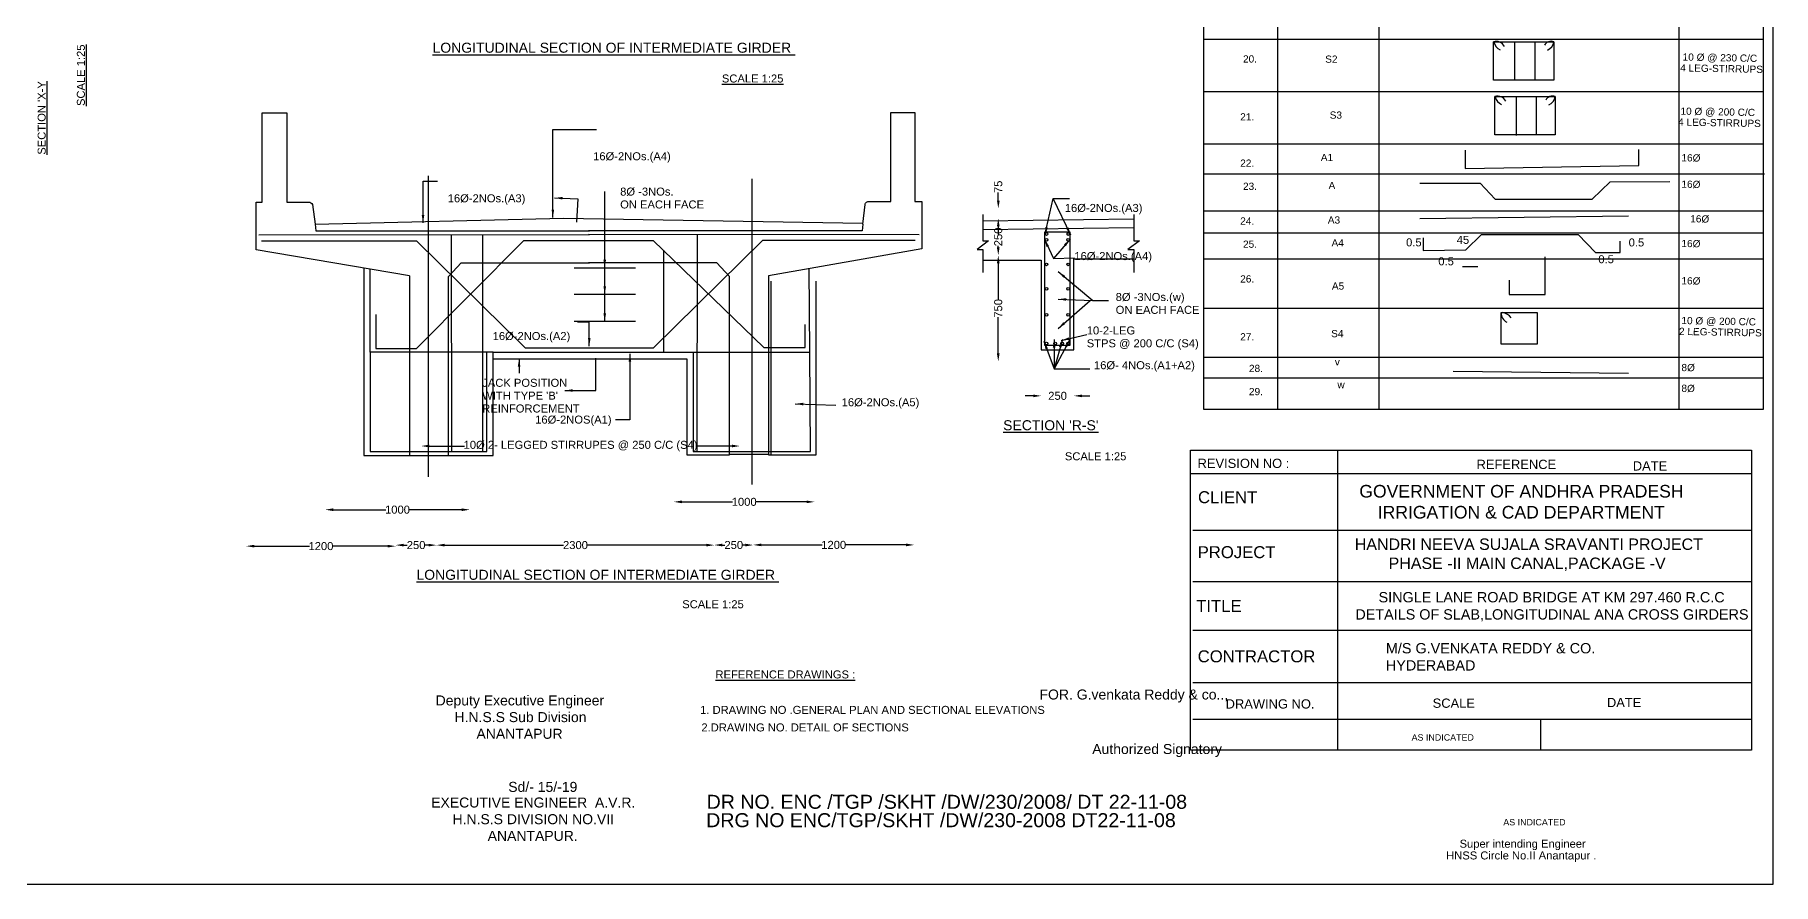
# Model space of a CAD drawing. Header units: millimetres. Extents: x 5124 to 2365279, y 2311 to 44335197.
# Drawn here: x 2357681 to 2365279, y 44327076 to 44330788 of the extents above; entities that cross this region are included whole.
import ezdxf

# ---------------------------------------------------------------- set-up
doc = ezdxf.new("R2010")
doc.units = ezdxf.units.MM
doc.header["$MEASUREMENT"] = 0
for name, color, linetype in [('DIMENSIONS', 7, 'Continuous'), ('DRAWING', 2, 'Continuous'), ('TEXT', 7, 'Continuous')]:
    doc.layers.add(name, color=color, linetype=linetype)
doc.styles.get("Standard").update_dxf_attribs({"font": 'arial.ttf', "height": 35})
doc.dimstyles.get("Standard").update_dxf_attribs({"dimtxt": 35, "dimasz": 35, "dimexe": 0.18, "dimexo": 0.0625, "dimgap": 0.09, "dimtad": 0, "dimdec": 0, "dimzin": 0, "dimdsep": 46, "dimtxsty": 'Standard', "dimcen": 0.09, "dimse1": 1, "dimse2": 1, "dimadec": 0, "dimazin": 0, "dimtfac": 1, "dimtdec": 0, "dimtofl": 0, "dimtmove": 0, "dimatfit": 3, "dimfxl": 1, "dimtolj": 1, "dimtzin": 0, "dimarcsym": 0})

# ---------------------------------------------------------------- blocks, each defined once
blk = doc.blocks.new('*D82')
at = {"layer": 'Defpoints', "color": 0, "transparency": 16777216}
for p in [(2361872.4, 44330028.2), (2361872.4, 44329985.1), (2361892.5, 44329985.1)]:
    blk.add_point(p, dxfattribs=at)
at = {"layer": 'TEXT', "color": 0, "lineweight": -2, "transparency": 16777216}
for p, q in [((2361892.5, 44330063.2), (2361892.5, 44330098.2)), ((2361892.5, 44329950.1), (2361892.5, 44329915.1))]:
    blk.add_line(p, q, dxfattribs=at)
at = {"layer": 'TEXT', "color": 0, "transparency": 16777216}
for points in [[(2361886.7, 44330063.2), (2361898.4, 44330063.2), (2361892.5, 44330028.2)], [(2361886.7, 44329950.1), (2361898.4, 44329950.1), (2361892.5, 44329985.1)]]:
    blk.add_solid(points, dxfattribs=at)
at = {"layer": 'TEXT', "color": 0, "transparency": 16777216, "insert": (2361892.5, 44330123.4), "char_height": 35, "attachment_point": 5, "rotation": 90}
blk.add_mtext('\\A1;75', dxfattribs=at)
blk = doc.blocks.new('*D83')
at = {"layer": 'Defpoints', "color": 0, "transparency": 16777216}
for p in [(2361892.5, 44329985.1), (2361886.1, 44329824.1), (2361892.3, 44329824.1)]:
    blk.add_point(p, dxfattribs=at)
at = {"layer": 'TEXT', "color": 0, "lineweight": -2, "transparency": 16777216}
for p, q in [((2361892.3, 44329950.1), (2361892.3, 44329943.6)), ((2361892.3, 44329859.1), (2361892.3, 44329865.6))]:
    blk.add_line(p, q, dxfattribs=at)
at = {"layer": 'TEXT', "color": 0, "transparency": 16777216}
for points in [[(2361886.4, 44329950.1), (2361898.1, 44329950.1), (2361892.3, 44329985.1)], [(2361886.4, 44329859.1), (2361898.1, 44329859.1), (2361892.3, 44329824.1)]]:
    blk.add_solid(points, dxfattribs=at)
at = {"layer": 'TEXT', "color": 0, "transparency": 16777216, "insert": (2361892.3, 44329904.6), "char_height": 35, "attachment_point": 5, "rotation": 90}
blk.add_mtext('\\A1;250', dxfattribs=at)
blk = doc.blocks.new('*D84')
at = {"layer": 'Defpoints', "color": 0, "transparency": 16777216}
for p in [(2361892.3, 44329824.1), (2361892.3, 44329360.4), (2361892.3, 44329360.4)]:
    blk.add_point(p, dxfattribs=at)
at = {"layer": 'TEXT', "color": 0, "lineweight": -2, "transparency": 16777216}
for p, q in [((2361892.3, 44329789.1), (2361892.3, 44329630.8)), ((2361892.3, 44329395.4), (2361892.3, 44329553.7))]:
    blk.add_line(p, q, dxfattribs=at)
at = {"layer": 'TEXT', "color": 0, "transparency": 16777216}
for points in [[(2361886.4, 44329789.1), (2361898.1, 44329789.1), (2361892.3, 44329824.1)], [(2361886.4, 44329395.4), (2361898.1, 44329395.4), (2361892.3, 44329360.4)]]:
    blk.add_solid(points, dxfattribs=at)
at = {"layer": 'TEXT', "color": 0, "transparency": 16777216, "insert": (2361892.3, 44329592.3), "char_height": 35, "attachment_point": 5, "rotation": 90}
blk.add_mtext('\\A1;750', dxfattribs=at)
blk = doc.blocks.new('*D85')
at = {"layer": 'Defpoints', "color": 0, "transparency": 16777216}
for p in [(2359370.2, 44328990.8), (2360763.4, 44328990.8), (2360763.4, 44328990.8)]:
    blk.add_point(p, dxfattribs=at)
at = {"layer": 'TEXT', "color": 0, "lineweight": -2, "transparency": 16777216}
for p, q in [((2359405.2, 44328990.8), (2359559.1, 44328990.8)), ((2360728.4, 44328990.8), (2360574.6, 44328990.8))]:
    blk.add_line(p, q, dxfattribs=at)
at = {"layer": 'TEXT', "color": 0, "transparency": 16777216}
for points in [[(2359405.2, 44328996.7), (2359405.2, 44328985), (2359370.2, 44328990.8)], [(2360728.4, 44328996.7), (2360728.4, 44328985), (2360763.4, 44328990.8)]]:
    blk.add_solid(points, dxfattribs=at)
at = {"layer": 'TEXT', "color": 0, "transparency": 16777216, "insert": (2360066.8, 44328990.8), "char_height": 35, "attachment_point": 5}
blk.add_mtext('\\A1;10Ø 2- LEGGED STIRRUPES @ 250 C/C (S4)', dxfattribs=at)
blk = doc.blocks.new('*D86')
at = {"layer": 'Defpoints', "color": 0, "transparency": 16777216}
for p in [(2358951.1, 44328690.8), (2359582.3, 44328712.6), (2359582.3, 44328690.8)]:
    blk.add_point(p, dxfattribs=at)
at = {"layer": 'TEXT', "color": 0, "lineweight": -2, "transparency": 16777216}
for p, q in [((2358986.1, 44328712.6), (2359216.1, 44328712.6)), ((2359547.3, 44328712.6), (2359317.4, 44328712.6))]:
    blk.add_line(p, q, dxfattribs=at)
at = {"layer": 'TEXT', "color": 0, "transparency": 16777216}
for points in [[(2358986.1, 44328718.4), (2358986.1, 44328706.8), (2358951.1, 44328712.6)], [(2359547.3, 44328718.4), (2359547.3, 44328706.8), (2359582.3, 44328712.6)]]:
    blk.add_solid(points, dxfattribs=at)
at = {"layer": 'TEXT', "color": 0, "transparency": 16777216, "insert": (2359266.7, 44328712.6), "char_height": 35, "attachment_point": 5}
blk.add_mtext('\\A1;1000', dxfattribs=at)
blk = doc.blocks.new('*D87')
at = {"layer": 'Defpoints', "color": 0, "transparency": 16777216}
for p in [(2360474.5, 44328737.7), (2361089.3, 44328746.8), (2361089.3, 44328737.7)]:
    blk.add_point(p, dxfattribs=at)
at = {"layer": 'TEXT', "color": 0, "lineweight": -2, "transparency": 16777216}
for p, q in [((2360509.5, 44328746.8), (2360731.3, 44328746.8)), ((2361054.3, 44328746.8), (2360832.6, 44328746.8))]:
    blk.add_line(p, q, dxfattribs=at)
at = {"layer": 'TEXT', "color": 0, "transparency": 16777216}
for points in [[(2360509.5, 44328752.6), (2360509.5, 44328741), (2360474.5, 44328746.8)], [(2361054.3, 44328752.6), (2361054.3, 44328741), (2361089.3, 44328746.8)]]:
    blk.add_solid(points, dxfattribs=at)
at = {"layer": 'TEXT', "color": 0, "transparency": 16777216, "insert": (2360781.9, 44328746.8), "char_height": 35, "attachment_point": 5}
blk.add_mtext('\\A1;1000', dxfattribs=at)
blk = doc.blocks.new('*D88')
at = {"layer": 'Defpoints', "color": 0, "transparency": 16777216}
for p in [(2358605.6, 44328537.2), (2359258.9, 44328553.3), (2359258.9, 44328543.5)]:
    blk.add_point(p, dxfattribs=at)
at = {"layer": 'TEXT', "color": 0, "lineweight": -2, "transparency": 16777216}
for p, q in [((2358640.6, 44328553.3), (2358881.6, 44328553.3)), ((2359223.9, 44328553.3), (2358982.9, 44328553.3))]:
    blk.add_line(p, q, dxfattribs=at)
at = {"layer": 'TEXT', "color": 0, "transparency": 16777216}
for points in [[(2358640.6, 44328559.1), (2358640.6, 44328547.4), (2358605.6, 44328553.3)], [(2359223.9, 44328559.1), (2359223.9, 44328547.4), (2359258.9, 44328553.3)]]:
    blk.add_solid(points, dxfattribs=at)
at = {"layer": 'TEXT', "color": 0, "transparency": 16777216, "insert": (2358932.2, 44328553.3), "char_height": 35, "attachment_point": 5}
blk.add_mtext('\\A1;1200', dxfattribs=at)
blk = doc.blocks.new('*D89')
at = {"layer": 'Defpoints', "color": 0, "transparency": 16777216}
for p in [(2359258.9, 44328553.3), (2359437.3, 44328557.8), (2359437.3, 44328557.8)]:
    blk.add_point(p, dxfattribs=at)
at = {"layer": 'TEXT', "color": 0, "lineweight": -2, "transparency": 16777216}
for p, q in [((2359293.9, 44328557.8), (2359309.1, 44328557.8)), ((2359402.3, 44328557.8), (2359387.1, 44328557.8))]:
    blk.add_line(p, q, dxfattribs=at)
at = {"layer": 'TEXT', "color": 0, "transparency": 16777216}
for points in [[(2359293.9, 44328563.6), (2359293.9, 44328552), (2359258.9, 44328557.8)], [(2359402.3, 44328563.6), (2359402.3, 44328552), (2359437.3, 44328557.8)]]:
    blk.add_solid(points, dxfattribs=at)
at = {"layer": 'TEXT', "color": 0, "transparency": 16777216, "insert": (2359348.1, 44328557.8), "char_height": 35, "attachment_point": 5}
blk.add_mtext('\\A1;250', dxfattribs=at)
blk = doc.blocks.new('*D90')
at = {"layer": 'Defpoints', "color": 0, "transparency": 16777216}
for p in [(2359437.3, 44328557.8), (2360651.7, 44328557.8), (2360651.7, 44328547.1)]:
    blk.add_point(p, dxfattribs=at)
at = {"layer": 'TEXT', "color": 0, "lineweight": -2, "transparency": 16777216}
for p, q in [((2359472.3, 44328557.8), (2359991.9, 44328557.8)), ((2360616.7, 44328557.8), (2360097.1, 44328557.8))]:
    blk.add_line(p, q, dxfattribs=at)
at = {"layer": 'TEXT', "color": 0, "transparency": 16777216}
for points in [[(2359472.3, 44328563.6), (2359472.3, 44328552), (2359437.3, 44328557.8)], [(2360616.7, 44328563.6), (2360616.7, 44328552), (2360651.7, 44328557.8)]]:
    blk.add_solid(points, dxfattribs=at)
at = {"layer": 'TEXT', "color": 0, "transparency": 16777216, "insert": (2360044.5, 44328557.8), "char_height": 35, "attachment_point": 5}
blk.add_mtext('\\A1;2300', dxfattribs=at)
blk = doc.blocks.new('*D91')
at = {"layer": 'Defpoints', "color": 0, "transparency": 16777216}
for p in [(2360651.1, 44328558.2), (2360821.7, 44328558.2), (2360821.7, 44328558.2)]:
    blk.add_point(p, dxfattribs=at)
at = {"layer": 'TEXT', "color": 0, "lineweight": -2, "transparency": 16777216}
for p, q in [((2360686.1, 44328558.2), (2360697.4, 44328558.2)), ((2360786.7, 44328558.2), (2360775.4, 44328558.2))]:
    blk.add_line(p, q, dxfattribs=at)
at = {"layer": 'TEXT', "color": 0, "transparency": 16777216}
for points in [[(2360686.1, 44328564), (2360686.1, 44328552.3), (2360651.1, 44328558.2)], [(2360786.7, 44328564), (2360786.7, 44328552.3), (2360821.7, 44328558.2)]]:
    blk.add_solid(points, dxfattribs=at)
at = {"layer": 'TEXT', "color": 0, "transparency": 16777216, "insert": (2360736.4, 44328558.2), "char_height": 35, "attachment_point": 5}
blk.add_mtext('\\A1;250', dxfattribs=at)
blk = doc.blocks.new('*D117')
at = {"layer": 'Defpoints', "color": 0, "transparency": 16777216}
for p in [(2360821.7, 44328558.2), (2361524.6, 44328560.7), (2361524.6, 44328558.7)]:
    blk.add_point(p, dxfattribs=at)
at = {"layer": 'TEXT', "color": 0, "lineweight": -2, "transparency": 16777216}
for p, q in [((2360856.7, 44328558.7), (2361122.5, 44328558.7)), ((2361489.6, 44328558.7), (2361223.8, 44328558.7))]:
    blk.add_line(p, q, dxfattribs=at)
at = {"layer": 'TEXT', "color": 0, "transparency": 16777216}
for points in [[(2360856.7, 44328564.6), (2360856.7, 44328552.9), (2360821.7, 44328558.7)], [(2361489.6, 44328564.6), (2361489.6, 44328552.9), (2361524.6, 44328558.7)]]:
    blk.add_solid(points, dxfattribs=at)
at = {"layer": 'TEXT', "color": 0, "transparency": 16777216, "insert": (2361173.2, 44328558.7), "char_height": 35, "attachment_point": 5}
blk.add_mtext('\\A1;1200', dxfattribs=at)
blk = doc.blocks.new('*D120')
at = {"layer": 'Defpoints', "color": 0, "transparency": 16777216}
for p in [(2362080.1, 44329411.4), (2362223.1, 44329411.4), (2362223.1, 44329210)]:
    blk.add_point(p, dxfattribs=at)
at = {"layer": 'TEXT', "color": 0, "lineweight": -2, "transparency": 16777216}
for p, q in [((2362045.1, 44329210), (2362010.1, 44329210)), ((2362258.1, 44329210), (2362293.1, 44329210))]:
    blk.add_line(p, q, dxfattribs=at)
at = {"layer": 'TEXT', "color": 0, "transparency": 16777216}
for points in [[(2362045.1, 44329215.8), (2362045.1, 44329204.1), (2362080.1, 44329210)], [(2362258.1, 44329215.8), (2362258.1, 44329204.1), (2362223.1, 44329210)]]:
    blk.add_solid(points, dxfattribs=at)
at = {"layer": 'TEXT', "color": 0, "transparency": 16777216, "insert": (2362151.6, 44329210), "char_height": 35, "attachment_point": 5}
blk.add_mtext('\\A1;250', dxfattribs=at)

msp = doc.modelspace()

# ---------------------------------------------------------------- linework, layer by layer
at = {"layer": 'DIMENSIONS', "color": 0}
for points in [[(2362742.1, 44328623.2), (2365184.7, 44328623.2)], [(2362742.1, 44328399), (2365184.7, 44328399)], [(2362742.1, 44328186.1), (2365184.7, 44328186.1)], [(2362742.1, 44327958), (2365184.7, 44327958)], [(2362742.2, 44327796.8), (2365184.8, 44327796.8)], [(2364264.1, 44327661.8), (2364264.1, 44327797.6)]]:
    msp.add_lwpolyline(points, dxfattribs=at)
at = {"layer": 'DRAWING', "color": 0}
for points in [[(2359319.7, 44329735.2), (2358649.2, 44329848.4), (2358649.2, 44330056.6), (2358675.6, 44330056.6), (2358675.6, 44330446.8), (2358782.4, 44330446.8), (2358782.4, 44330056.6), (2358878.7, 44330056.6, -0.30042), (2358895.4, 44330045.5), (2358906.8, 44329959.6)], [(2361300.3, 44329959.6), (2361310.1, 44330045.8, -0.434027), (2361327.7, 44330058.9), (2361422.4, 44330058.9), (2361422.4, 44330448.2), (2361527.1, 44330448.2), (2361527.1, 44330058.9), (2361557.9, 44330058.9), (2361557.9, 44329852), (2360887.5, 44329735.2)]]:
    msp.add_lwpolyline(points, format="xyb", dxfattribs=at)
for points in [[(2359401.7, 44328856.3), (2359401.7, 44330171.1)], [(2360816.3, 44328823.1), (2360816.3, 44330158.6)], [(2358906.8, 44329959.6), (2359992.7, 44329987), (2361300.8, 44329964.1)], [(2361825, 44330002), (2361825, 44329888.1), (2361850.2, 44329888.1), (2361799.8, 44329849.3), (2361825, 44329849.3), (2361825, 44329749.6)], [(2361825, 44329975.2), (2362484.2, 44329983)], [(2362484.2, 44330002), (2362484.2, 44329888.1), (2362509.4, 44329888.1), (2362459, 44329849.3), (2362484.2, 44329849.3), (2362484.2, 44329749.6)], [(2358660.7, 44329913.5), (2360105.3, 44329915.7)], [(2358906.8, 44329959.6), (2358910, 44329931.2), (2360105.3, 44329931.2)], [(2359504.4, 44328967.4), (2359502.9, 44329914.8)], [(2359637.8, 44329915), (2359637.8, 44328967.4)], [(2361300.3, 44329959.6), (2361297.1, 44329931.2), (2360101.9, 44329931.2)], [(2361546.4, 44329913.5), (2360101.9, 44329915.7)], [(2360575.9, 44328967), (2360577.3, 44329914.9)], [(2361825, 44329936.4), (2362484.2, 44329945)], [(2362094.7, 44329925.3), (2362094.7, 44329431.3), (2362205.9, 44329431.3), (2362205.9, 44329925.6), (2362094.7, 44329925.6)], [(2358672.6, 44329887.5), (2359350.5, 44329888), (2359824.1, 44329419.3), (2360385, 44329419.3), (2360863.1, 44329890.1), (2361529, 44329890.1)], [(2359171.6, 44329566.2), (2359171.6, 44329417.5), (2359349.5, 44329417.5), (2359818.9, 44329889.1), (2360384.5, 44329889.1), (2360867.6, 44329421.4), (2361048.2, 44329421.4)], [(2360428.9, 44329846.1), (2360428.9, 44329400.3)], [(2359119.3, 44329769), (2359119.3, 44328949.2), (2359685.4, 44328949.2), (2359685.4, 44329400.3), (2359147.5, 44329400.3), (2359146.7, 44329764.4)], [(2359319.7, 44329735.2), (2359319.7, 44328949.2), (2359489, 44328949.2), (2359489, 44329732), (2359544.5, 44329791.4), (2360105.3, 44329791.4)], [(2359685.4, 44329400.3), (2361068.7, 44329400.3), (2361065.3, 44329766.2)], [(2360038.5, 44329769.8), (2360306.4, 44329769.8)], [(2360887.5, 44329735.2), (2360887.5, 44328953.5), (2360718.1, 44328953.2), (2360718.1, 44329732), (2360662.6, 44329791.4), (2360101.9, 44329791.4)], [(2361825, 44329802.9), (2362080.1, 44329802.9), (2362080.1, 44329411.4), (2362223.1, 44329411.4), (2362223.1, 44329808.5), (2362484.2, 44329808.5)], [(2360887.5, 44328952.9), (2361096, 44328952.9), (2361096, 44329711)], [(2360899.1, 44328952.9), (2360899.1, 44329711)], [(2360038.5, 44329653.9), (2360306.4, 44329653.9)], [(2360038.5, 44329536), (2360306.4, 44329536)], [(2361048.2, 44329421.4), (2361048.2, 44329421.4), (2361048.2, 44329521.5)], [(2359147.5, 44329400.3), (2359147.5, 44328967.4), (2359657.9, 44328967.4), (2359657.9, 44329400.3)], [(2359685.4, 44329371.5), (2360530.6, 44329371.5), (2360530.6, 44328952.9), (2360718.1, 44328952.9)], [(2360558.4, 44329400.3), (2360558.4, 44328967), (2361071.2, 44328967), (2361068.7, 44329400.3)]]:
    msp.add_lwpolyline(points, dxfattribs=at)
for centre in [(2362103.3, 44329917.3), (2362198.1, 44329917.3), (2362103.3, 44329891.6), (2362198.1, 44329891.6), (2362103.3, 44329784.7), (2362198.1, 44329784.7), (2362103.3, 44329677.8), (2362198.1, 44329677.8), (2362103.3, 44329564.3), (2362198.1, 44329564.3), (2362103.3, 44329439.3), (2362140.8, 44329439.3), (2362171.1, 44329439.3), (2362198.1, 44329439.3)]:
    msp.add_circle(centre, 5.85, dxfattribs=at)
at = {"layer": 'TEXT', "color": 0}
for points in [[(2365279.2, 44335197.2), (2353111.6, 44335197.2), (2353111.6, 44327076.1), (2365279.2, 44327076.1)], [(2362789.3, 44329152.3), (2365237.2, 44329152.3), (2365237.2, 44333478.3), (2362789.3, 44333478.3)], [(2364320.2, 44330589.3), (2364056.8, 44330589.3), (2364056.8, 44330757.2), (2364320.2, 44330757.2)], [(2364326.4, 44330349.9), (2364063, 44330349.9), (2364063, 44330517.7), (2364326.4, 44330517.7)], [(2364090.2, 44329574), (2364248, 44329574), (2364248, 44329435.7), (2364090.2, 44329435.7)]]:
    msp.add_lwpolyline(points, close=True, dxfattribs=at)
for points in [[(2363113.1, 44333478.3), (2363113.1, 44329152.3)], [(2363556.1, 44333478.3), (2363556.1, 44329152.3)], [(2364867.1, 44333478.3), (2364867.1, 44329152.3)], [(2362789.3, 44330768.6), (2365237.2, 44330768.6)], [(2364150.6, 44330587.7), (2364150.6, 44330756.4)], [(2364238.9, 44330588.5), (2364238.9, 44330758.7)], [(2362789.3, 44330539.3), (2365237.2, 44330539.3)], [(2364156.7, 44330348.3), (2364156.7, 44330517)], [(2364245.1, 44330349.1), (2364245.1, 44330519.3)], [(2362789.3, 44330310.7), (2365237.2, 44330310.7)], [(2363932.7, 44330284.3), (2363932.7, 44330203.1), (2364692.5, 44330216.1), (2364692.5, 44330286.8)], [(2362793.6, 44330179.7), (2365241.4, 44330179.7)], [(2363734.9, 44330138.9), (2363998.7, 44330138.9), (2364063.5, 44330069.9), (2364487.7, 44330069.9), (2364567.2, 44330145.2), (2364827.5, 44330147.3)], [(2362789.3, 44330018.7), (2365237.2, 44330018.7)], [(2363734, 44329984.4), (2364647.3, 44329997.1)], [(2362789.3, 44329923), (2365237.2, 44329923)], [(2363748.9, 44329901.1), (2363749.6, 44329845.7), (2363936.1, 44329847.8), (2364004.3, 44329914.4), (2364427, 44329914.4), (2364502.2, 44329836.2), (2364610.4, 44329836.2), (2364610.4, 44329886.4)], [(2362789.3, 44329808.2), (2365237.2, 44329808.2)], [(2363987.9, 44329773.6), (2363920.9, 44329773.6)], [(2364124.5, 44329715.5), (2364124.5, 44329653.6), (2364282.4, 44329653.6), (2364282.4, 44329817.6)], [(2362789.3, 44329593.7), (2365237.2, 44329593.7)], [(2362789.3, 44329378.4), (2365237.2, 44329378.4)], [(2363879.8, 44329318.1), (2364647.2, 44329308.7)], [(2362789.3, 44329289.3), (2365237.2, 44329289.3)], [(2362789.3, 44329152.3), (2365237.2, 44329152.3)]]:
    msp.add_lwpolyline(points, dxfattribs=at)
at = {"layer": 'TEXT'}
msp.add_lwpolyline([(2362733.1, 44328972.4), (2365184.7, 44328972.4), (2365184.7, 44327661.8), (2362733.1, 44327661.8)], close=True, dxfattribs=at)
for points in [[(2363374.3, 44328972.4), (2363374.3, 44327661.8)], [(2362733.1, 44328871.3), (2365184.7, 44328871.3)]]:
    msp.add_lwpolyline(points, dxfattribs=at)
at = {"layer": 'TEXT', "color": 0}
for centre, radius, start, end in [((2364068.6, 44330719.5), 39.4, 25.87947, 107.40298), ((2364109.7, 44330770.8), 54.3, 196.50111, 243.96104), ((2364308.1, 44330727.2), 32.3, 68.05189, 152.72096), ((2364272.3, 44330764.7), 48.5, 295.14381, 351.11118), ((2364074.8, 44330480.1), 39.4, 25.87947, 107.40298), ((2364115.9, 44330531.4), 54.3, 196.50111, 243.96104), ((2364314.3, 44330487.7), 32.3, 68.05189, 152.72096), ((2364278.4, 44330525.2), 48.5, 295.14381, 351.11118), ((2364132.2, 44329571), 42.1, 175.86661, 246.50135), ((2364087.5, 44329517.5), 57, 35.10586, 82.02246)]:
    msp.add_arc(centre, radius, start, end, dxfattribs=at)

# ---------------------------------------------------------------- texts
at = {"layer": 'DIMENSIONS', "color": 0}
for s, height, p in [('%%UREFERENCE DRAWINGS :', 34.968, (2360656.5, 44327975.3)), ('1. DRAWING NO .GENERAL PLAN AND SECTIONAL ELEVATIONS ', 34.968, (2360589.4, 44327820.3)), ('2.DRAWING NO. DETAIL OF SECTIONS ', 34.968, (2360594.8, 44327743.7)), ('AS INDICATED ', 27.837, (2363698.8, 44327703.5)), ('AS INDICATED ', 27.837, (2364099.5, 44327333.1))]:
    msp.add_text(s, height=height, dxfattribs=at).set_placement(p)
at = {"layer": 'TEXT', "color": 0}
for s, height, rotation, p in [('%%USCALE 1:25', 34.968, 90, (2357900.4, 44330476.4)), ('10 Ø @ 230 C/C ', 31.489, 358.92331, (2364883, 44330675.2)), ("%%USECTION 'X-Y", 34.968, 90, (2357729, 44330263.7)), ('4 LEG-STIRRUPS  ', 31.489, 358.92331, (2364872.4, 44330627.8)), ('10 Ø @ 200 C/C ', 31.489, 358.92331, (2364873.6, 44330438.6)), ('4 LEG-STIRRUPS  ', 31.489, 358.92331, (2364863.1, 44330391.2)), ('16Ø ', 31.49, 358.92331, (2364877.7, 44330235.1)), ('16Ø ', 31.49, 358.92331, (2364877.7, 44330119.7)), ('16Ø ', 31.49, 358.92331, (2364916.2, 44329968.5)), ('16Ø ', 31.49, 358.92331, (2364877.7, 44329860.5)), ('16Ø ', 31.49, 358.92331, (2364877.7, 44329697.6)), ('10 Ø @ 200 C/C ', 31.489, 358.92331, (2364877.7, 44329523.7)), ('2 LEG-STIRRUPS  ', 31.489, 358.92331, (2364867.1, 44329476.3)), ('8Ø ', 31.49, 358.92331, (2364877.7, 44329318.3)), ('8Ø ', 31.49, 358.92331, (2364877.7, 44329227.6))]:
    msp.add_text(s, height=height, rotation=rotation, dxfattribs=at).set_placement(p)
for s, height, p in [('%%ULONGITUDINAL SECTION OF INTERMEDIATE GIRDER ', 43.71, (2359420, 44330709.4)), (' 20.', 31.49, (2362949.7, 44330666.4)), ('S2', 31.49, (2363321.2, 44330665.6)), ('%%USCALE 1:25', 34.968, (2360684.5, 44330579.3)), ('21.', 31.49, (2362949.7, 44330413.5)), ('S3', 31.49, (2363340.8, 44330421.2)), ('16Ø-2NOs.(A4)', 34.968, (2360121.8, 44330239.5)), ('22.', 31.49, (2362949.7, 44330211.2)), ('A1', 31.49, (2363302, 44330235.9)), (' 23. ', 31.49, (2362949.7, 44330110)), ('A', 31.5, (2363335.9, 44330113.4)), ('16Ø-2NOs.(A3)', 34.968, (2359486.2, 44330055.8)), ('8Ø -3NOs.', 34.97, (2360239.9, 44330085.1)), ('ON EACH FACE ', 34.968, (2360239.9, 44330028.9)), ('16Ø-2NOs.(A3)', 34.968, (2362183.2, 44330013.7)), ('24.', 31.49, (2362949.7, 44329958.2)), ('A3', 31.49, (2363332.6, 44329962.7)), ('45', 35, (2363895.8, 44329874.2)), ('16Ø-2NOs.(A4)', 34.968, (2362224.9, 44329803.3)), (' 25. ', 31.49, (2362949.7, 44329857.1)), ('A4', 31.49, (2363348.8, 44329862.8)), ('0.5', 35, (2363674.6, 44329863.3)), ('0.5', 35, (2364647.4, 44329862.9)), ('0.5', 35, (2363815.5, 44329780.5)), ('0.5', 35, (2364514.8, 44329789.5)), ('26. ', 31.49, (2362949.7, 44329705.3)), ('A5', 31.49, (2363350.4, 44329674.2)), ('8Ø -3NOs.(w)', 34.968, (2362405.5, 44329624.6)), ('ON EACH FACE', 34.968, (2362405.5, 44329568.4)), ('16Ø-2NOs.(A2)', 34.968, (2359682.6, 44329453.9)), ('STPS @ 200 C/C (S4)', 34.968, (2362279.1, 44329422.2)), ('10-2-LEG', 34.97, (2362279.1, 44329478.4)), ('27.', 31.49, (2362949.7, 44329452.4)), ('S4', 31.49, (2363347.2, 44329466.4)), ('16Ø- 4NOs.(A1+A2)', 34.968, (2362310.6, 44329326.4)), ('28.', 31.49, (2362987.9, 44329314.2)), ('v', 31.5, (2363363.3, 44329342.9)), ("WITH TYPE 'B'", 34.968, (2359637.1, 44329193.5)), ('JACK POSITION ', 34.968, (2359637.1, 44329249.6)), ('29.', 31.49, (2362987.9, 44329213)), ('w', 31.5, (2363374.6, 44329243)), ('REINFORCEMENT ', 34.968, (2359637.1, 44329137.3)), ('16Ø-2NOs.(A5)', 34.968, (2361208, 44329164.6)), ('16Ø-2NOS(A1)', 34.968, (2359868.5, 44329088.8)), ("%%USECTION 'R-S'", 43.71, (2361913.6, 44329059.8)), ('SCALE 1:25', 34.97, (2362183.4, 44328928.5)), ('REVISION NO :', 40.376, (2362763.3, 44328895)), ('REFERENCE ', 40.38, (2363982.6, 44328890.4)), ('DATE ', 40.38, (2364665.4, 44328883.7)), ('CLIENT ', 52.18, (2362765.2, 44328741.1)), ('PROJECT ', 52.18, (2362763.8, 44328501)), ('%%ULONGITUDINAL SECTION OF INTERMEDIATE GIRDER ', 43.71, (2359349.5, 44328406.3)), ('SCALE 1:25', 34.97, (2360511.2, 44328282)), ('TITLE ', 52.18, (2362757.4, 44328266.1)), ('CONTRACTOR', 52.18, (2362763.9, 44328045.7)), ('FOR. G.venkata Reddy & co..,', 43.71, (2362072.5, 44327883.2)), ('DRAWING NO. ', 40.376, (2362885.9, 44327843.8)), ('SCALE ', 40.38, (2363790.7, 44327847)), ('DATE ', 40.38, (2364552.4, 44327849.9)), ('Authorized Signatory ', 43.71, (2362303.1, 44327645)), (' Sd/- 15/-19', 43.71, (2359733.8, 44327479.6)), ('DR NO. ENC /TGP /SKHT /DW/230/2008/ DT 22-11-08', 61.194, (2360617.9, 44327405.6)), ('DRG NO ENC/TGP/SKHT /DW/230-2008 DT22-11-08', 61.194, (2360616, 44327325.3)), ('Super intending Engineer ', 34.968, (2363908.5, 44327235.6)), ('HNSS Circle No.II Anantapur .', 34.968, (2363849.8, 44327184.3))]:
    msp.add_text(s, height=height, dxfattribs=at).set_placement(p)
at = {"layer": 'TEXT', "color": 0, "attachment_point": 1}
for s, insert, char_height, width in [('\\pi41.575;GOVERNMENT OF ANDHRA PRADESH  \\P\\pi121.92;IRRIGATION & CAD DEPARTMENT ', (2363428.6, 44328820.8), 55, 1490.189), ('\\pi6.0476; HANDRI NEEVA SUJALA SRAVANTI PROJECT \\P\\pi173.25;PHASE -II MAIN CANAL,PACKAGE -V', (2363425, 44328586.8), 50, 1551.59), ('\\pi134.41;SINGLE LANE ROAD BRIDGE AT KM 297.460 R.C.C \\P\\pi32.842;DETAILS OF SLAB,LONGITUDINAL ANA CROSS GIRDERS ', (2363420, 44328352.7), 45, 1776.237), ('M/S G.VENKATA REDDY & CO.  HYDERABAD ', (2363586.4, 44328129.8), 45, 1006.752), ('\\pi10.421;Deputy Executive Engineer  \\P\\pi92.862;H.N.S.S Sub Division  \\P\\pi188.85;ANANTAPUR ', (2359423, 44327901), 43.71, 753.536), ('\\pi8.4826;EXECUTIVE ENGINEER  A.V.R. \\P\\pi101.93;H.N.S.S DIVISION NO.VII \\P\\pi255.48;ANANTAPUR.', (2359405.4, 44327455), 43.71, 899.217)]:
    msp.add_mtext(s, dxfattribs=dict(at, insert=insert, char_height=char_height, width=width))

# ---------------------------------------------------------------- dimensions: what is measured, and where the dimension line sits
at = {"layer": 'TEXT', "color": 0}
dim = msp.add_linear_dim(base=(2361892.5, 44329985.1), p1=(2361872.4, 44330028.2), p2=(2361872.4, 44329985.1), angle=90, text='75', dimstyle='Standard', dxfattribs=at)
dim.commit()
dim.dimension.update_dxf_attribs({"geometry": '*D82', "text_midpoint": (2361892.5, 44330123.4), "dimtype": 160})
for base, p1, p2, text, picture, middle in [((2361892.3, 44329824.1), (2361892.5, 44329985.1), (2361886.1, 44329824.1), '250', '*D83', (2361892.3, 44329904.6)), ((2361892.3, 44329360.4), (2361892.3, 44329824.1), (2361892.3, 44329360.4), '750', '*D84', (2361892.3, 44329592.3))]:
    dim = msp.add_linear_dim(base=base, p1=p1, p2=p2, angle=90, text=text, dimstyle='Standard', dxfattribs=at)
    dim.commit()
    dim.dimension.update_dxf_attribs({"geometry": picture, "text_midpoint": middle})
at = {"layer": 'TEXT'}
dim = msp.add_linear_dim(base=(2362223.1, 44329210), p1=(2362080.1, 44329411.4), p2=(2362223.1, 44329411.4), text='250', dimstyle='Standard', dxfattribs=at)
dim.commit()
dim.dimension.update_dxf_attribs({"geometry": '*D120', "text_midpoint": (2362151.6, 44329210)})
at = {"layer": 'TEXT', "color": 0}
for base, p1, p2, text, picture, middle in [((2360763.4, 44328990.8), (2359370.2, 44328990.8), (2360763.4, 44328990.8), '10Ø 2- LEGGED STIRRUPES @ 250 C/C (S4)', '*D85', (2360066.8, 44328990.8)), ((2361089.3, 44328746.8), (2360474.5, 44328737.7), (2361089.3, 44328737.7), '1000', '*D87', (2360781.9, 44328746.8)), ((2359582.3, 44328712.6), (2358951.1, 44328690.8), (2359582.3, 44328690.8), '1000', '*D86', (2359266.7, 44328712.6)), ((2359258.9, 44328553.3), (2358605.6, 44328537.2), (2359258.9, 44328543.5), '1200', '*D88', (2358932.2, 44328553.3)), ((2359437.3, 44328557.8), (2359258.9, 44328553.3), (2359437.3, 44328557.8), '250', '*D89', (2359348.1, 44328557.8)), ((2360651.7, 44328557.8), (2359437.3, 44328557.8), (2360651.7, 44328547.1), '2300', '*D90', (2360044.5, 44328557.8)), ((2360821.7, 44328558.2), (2360651.1, 44328558.2), (2360821.7, 44328558.2), '250', '*D91', (2360736.4, 44328558.2)), ((2361524.6, 44328558.7), (2360821.7, 44328558.2), (2361524.6, 44328560.7), '1200', '*D117', (2361173.2, 44328558.7))]:
    dim = msp.add_linear_dim(base=base, p1=p1, p2=p2, text=text, dimstyle='Standard', dxfattribs=at)
    dim.commit()
    dim.dimension.update_dxf_attribs({"geometry": picture, "text_midpoint": middle})

# ---------------------------------------------------------------- leaders
at = {"layer": 'DRAWING', "color": 0}
for points in [[(2360172.5, 44329536), (2360172.5, 44330103.1)], [(2360172.5, 44329769.8), (2360172.5, 44329947.7)], [(2360172.5, 44329653.9), (2360172.5, 44329867.9)]]:
    msp.add_leader(points, dimstyle='Standard', override={"dimgap": 0.09, "dimtad": 0}, dxfattribs=at)
at = {"layer": 'TEXT', "color": 0}
for points in [[(2359945.8, 44329988.8), (2359945.8, 44330373.4), (2360136.7, 44330373.4)], [(2359378.4, 44329965.7), (2359378.4, 44330148.8), (2359441.2, 44330148.8)], [(2362096.3, 44329912), (2362132.4, 44330071.8), (2362204.2, 44330071.8)], [(2362209.3, 44329912), (2362132.4, 44330071.8)], [(2362093.8, 44329894.7), (2362133.3, 44329810.5), (2362224.9, 44329813.6)], [(2362206.8, 44329894.7), (2362133.3, 44329810.5)], [(2362154.2, 44329752.7), (2362305.8, 44329626.8), (2362374.1, 44329626.8)], [(2362154.2, 44329632.4), (2362305.8, 44329626.8)], [(2362154.2, 44329504.2), (2362293.4, 44329627.3)], [(2360104.8, 44329427.6), (2360104.8, 44329532), (2360053.4, 44329532)], [(2362091.7, 44329448.8), (2362136.4, 44329328.6)], [(2362136.4, 44329455.8), (2362136.4, 44329328.6), (2362292.3, 44329328.6)], [(2362204.7, 44329455.8), (2362136.4, 44329328.6)], [(2362172.4, 44329455.8), (2362136.4, 44329328.6)], [(2362167.6, 44329451.9), (2362279.1, 44329478.4)], [(2359798.1, 44329372.2), (2359798.1, 44329309)], [(2359997.8, 44329233.4), (2360133.8, 44329233.4), (2360133.8, 44329374.3)], [(2360282.5, 44329394.3), (2360282.5, 44329105.2), (2360219.1, 44329105.2)], [(2361004.9, 44329175.2), (2361182.2, 44329169.5)]]:
    msp.add_leader(points, dimstyle='Standard', override={"dimgap": 0.09, "dimtad": 0}, dxfattribs=at)
at = {"layer": 'TEXT'}
msp.add_leader([(2359953, 44330074.7), (2360055.2, 44330071.3), (2360049, 44329969.2)], dimstyle='Standard', override={"dimgap": 0.09, "dimtad": 0}, dxfattribs=at)

doc.saveas('drawing.dxf')
